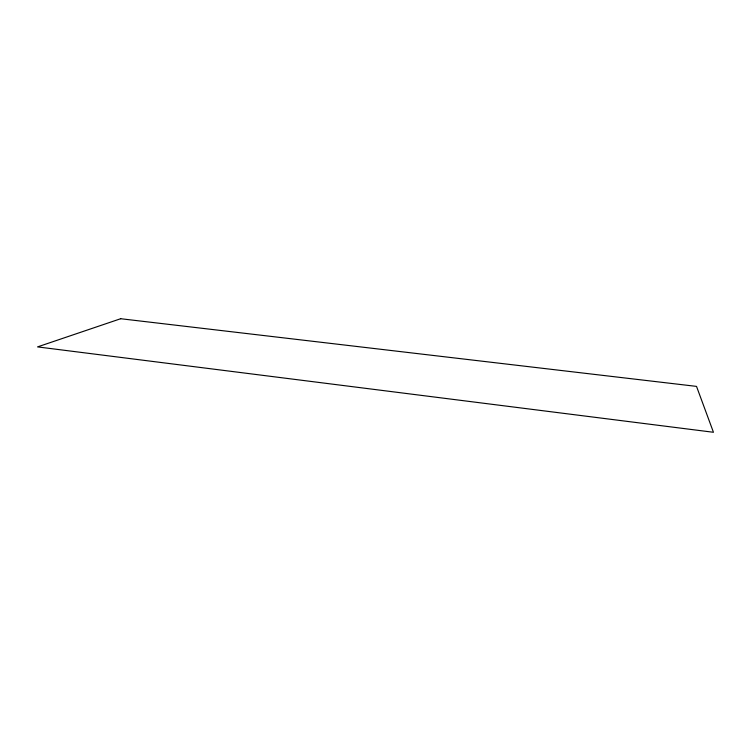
<?xml version="1.0" encoding="UTF-8"?>
<svg xmlns="http://www.w3.org/2000/svg" width="751" height="751" viewBox="0 0 751 751"><rect width="100%" height="100%" fill="white"/><g stroke="black" fill="none" stroke-linecap="round" stroke-linejoin="round"><path stroke-width="1.13" d="M120.686 318.724L37.55 346.896L713.45 432.276L696.524 386.389L120.686 318.724"/></g></svg>
